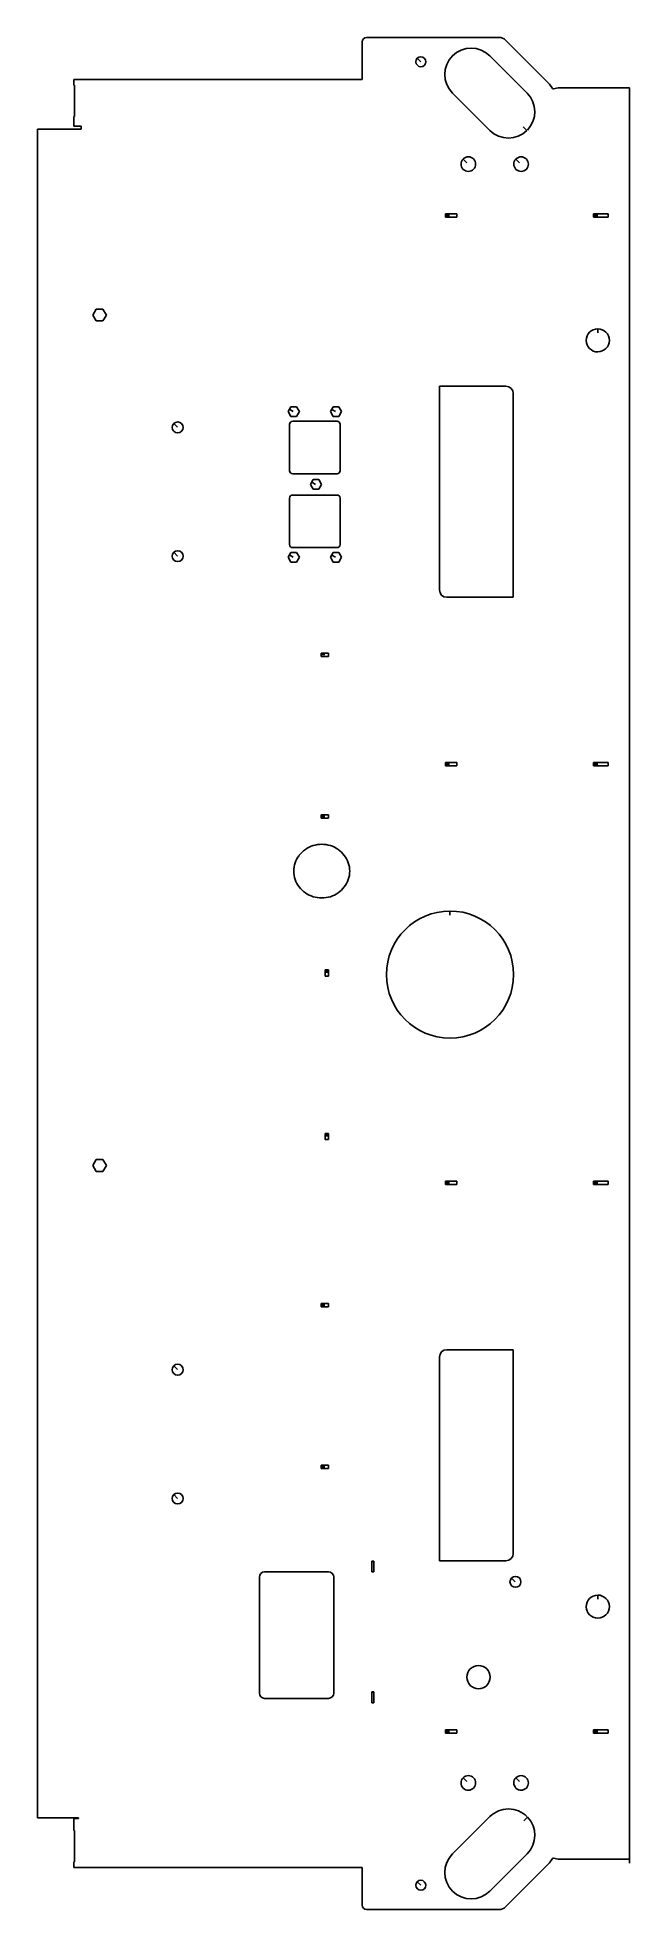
# Model space of a CAD drawing. Extents: x 9 to 570, y 7 to 1781.
import ezdxf

# ---------------------------------------------------------------- set-up
doc = ezdxf.new("R2010")
doc.units = 0

msp = doc.modelspace()

# ---------------------------------------------------------------- linework, layer by layer
for p, q in [((316.57, 1777), (316.57, 1741.06)), ((446.31, 1781.06), (320.63, 1781.06)), ((493.78, 1736.93), (452.01, 1778.7)), ((371.94, 1757.96), (368.62, 1761.27)), ((437.26, 1763.64), (472.62, 1728.28)), ((316.57, 1741.06), (43.5, 1741.06)), ((43.5, 1741.06), (43.5, 1735.94)), ((43.5, 1735.94), (44, 1735.94)), ((44, 1735.94), (44, 1706.06)), ((437.35, 1693.01), (401.99, 1728.36)), ((496.76, 1732.6), (493.78, 1736.93)), ((502.1, 1733.26), (497.76, 1732.22)), ((569.64, 1733.26), (502.1, 1733.26)), ((569.64, 54.8), (569.64, 1733.26)), ((44, 1706.06), (43.5, 1706.06)), ((43.5, 1706.06), (43.5, 1696.94)), ((50.2, 1694.06), (8.94, 1694.06)), ((8.94, 1694.06), (8.94, 93.94)), ((43.5, 1696.94), (50.2, 1696.94)), ((50.2, 1696.94), (50.2, 1694.06)), ((469.02, 1696.4), (472.5, 1692.89)), ((415.53, 1662.37), (412.03, 1665.86)), ((465.53, 1662.37), (462.03, 1665.86)), ((395.26, 1612.46), (395.26, 1613.94)), ((395.26, 1613.94), (406.14, 1613.94)), ((399.2, 1612.46), (395.26, 1612.46)), ((395.26, 1610.86), (395.26, 1612.4)), ((406.14, 1610.86), (395.26, 1610.86)), ((406.14, 1613.94), (406.14, 1610.86)), ((535.56, 1612.46), (535.56, 1613.94)), ((535.56, 1613.94), (549.44, 1613.94)), ((539.5, 1612.46), (535.56, 1612.46)), ((535.56, 1610.86), (535.56, 1612.4)), ((549.44, 1610.86), (535.56, 1610.86)), ((549.44, 1613.94), (549.44, 1610.86)), ((61.3, 1518), (62.92, 1520.8)), ((64.53, 1512.41), (61.3, 1518)), ((62.92, 1520.8), (64.53, 1523.59)), ((64.53, 1523.59), (70.98, 1523.59)), ((70.98, 1512.41), (64.53, 1512.41)), ((70.98, 1523.59), (74.21, 1518)), ((74.21, 1518), (70.98, 1512.41)), ((539.52, 1501), (539.52, 1504.94)), ((389.69, 1257.5), (389.69, 1450.44)), ((389.69, 1450.44), (421.13, 1450.44)), ((421.13, 1450.44), (452.63, 1450.44)), ((459.57, 1443.5), (459.57, 1250.56)), ((246.37, 1426.5), (247.69, 1428.8)), ((249.02, 1421.91), (246.37, 1426.5)), ((247.69, 1428.79), (249.02, 1431.09)), ((251.25, 1426.47), (247.78, 1428.47)), ((249.02, 1431.09), (254.32, 1431.09)), ((254.32, 1421.91), (249.02, 1421.91)), ((254.32, 1431.09), (256.97, 1426.5)), ((256.97, 1426.5), (254.32, 1421.91)), ((286.37, 1426.5), (287.69, 1428.8)), ((289.02, 1421.91), (286.37, 1426.5)), ((287.69, 1428.79), (289.02, 1431.09)), ((291.25, 1426.47), (287.78, 1428.47)), ((289.02, 1431.09), (294.32, 1431.09)), ((294.32, 1421.91), (289.02, 1421.91)), ((294.32, 1431.09), (296.97, 1426.5)), ((296.97, 1426.5), (294.32, 1421.91)), ((141.52, 1411.63), (138.02, 1415.13)), ((247.73, 1414.5), (247.73, 1370.5)), ((271.67, 1417.44), (250.67, 1417.44)), ((292.67, 1417.44), (271.67, 1417.44)), ((295.61, 1370.5), (295.61, 1414.5)), ((250.67, 1367.56), (292.67, 1367.56)), ((267.37, 1357.5), (268.69, 1359.8)), ((270.02, 1352.91), (267.37, 1357.5)), ((268.69, 1359.79), (270.02, 1362.09)), ((272.25, 1357.47), (268.78, 1359.47)), ((270.02, 1362.09), (275.32, 1362.09)), ((275.32, 1352.91), (270.02, 1352.91)), ((275.32, 1362.09), (277.97, 1357.5)), ((277.97, 1357.5), (275.32, 1352.91)), ((247.73, 1344.5), (247.73, 1300.5)), ((271.67, 1347.44), (250.67, 1347.44)), ((292.67, 1347.44), (271.67, 1347.44)), ((295.61, 1300.5), (295.61, 1344.5)), ((250.67, 1297.56), (292.67, 1297.56)), ((141.52, 1289.63), (138.02, 1293.13)), ((246.37, 1288.5), (247.69, 1290.8)), ((249.02, 1283.91), (246.37, 1288.5)), ((247.69, 1290.79), (249.02, 1293.09)), ((251.25, 1288.47), (247.78, 1290.47)), ((249.02, 1293.09), (254.32, 1293.09)), ((254.32, 1283.91), (249.02, 1283.91)), ((254.32, 1293.09), (256.97, 1288.5)), ((256.97, 1288.5), (254.32, 1283.91)), ((286.37, 1288.5), (287.69, 1290.8)), ((289.02, 1283.91), (286.37, 1288.5)), ((287.69, 1290.79), (289.02, 1293.09)), ((291.25, 1288.47), (287.78, 1290.47)), ((289.02, 1293.09), (294.32, 1293.09)), ((294.32, 1283.91), (289.02, 1283.91)), ((294.32, 1293.09), (296.97, 1288.5)), ((296.97, 1288.5), (294.32, 1283.91)), ((459.57, 1250.56), (396.63, 1250.56)), ((277.65, 1196.18), (277.65, 1197.69)), ((277.65, 1197.69), (284.53, 1197.69)), ((281.09, 1196.18), (277.65, 1196.18)), ((277.65, 1194.56), (277.65, 1196.12)), ((284.53, 1194.56), (277.65, 1194.56)), ((284.53, 1197.69), (284.53, 1194.56)), ((395.26, 1092.46), (395.26, 1093.94)), ((395.26, 1093.94), (406.14, 1093.94)), ((399.2, 1092.46), (395.26, 1092.46)), ((395.26, 1090.86), (395.26, 1092.4)), ((406.14, 1090.86), (395.26, 1090.86)), ((406.14, 1093.94), (406.14, 1090.86)), ((535.56, 1092.46), (535.56, 1093.94)), ((535.56, 1093.94), (549.44, 1093.94)), ((539.5, 1092.46), (535.56, 1092.46)), ((535.56, 1090.86), (535.56, 1092.4)), ((549.44, 1090.86), (535.56, 1090.86)), ((549.44, 1093.94), (549.44, 1090.86)), ((277.65, 1042.93), (277.65, 1044.44)), ((277.65, 1044.44), (284.53, 1044.44)), ((281.09, 1042.93), (277.65, 1042.93)), ((277.65, 1041.31), (277.65, 1042.87)), ((284.53, 1041.31), (277.65, 1041.31)), ((284.53, 1044.44), (284.53, 1041.31)), ((399.57, 949.25), (399.57, 953.19)), ((281.45, 891.56), (281.45, 897.44)), ((281.45, 897.44), (282.99, 897.44)), ((284.53, 891.56), (281.45, 891.56)), ((283.05, 894.5), (283.05, 897.44)), ((283.05, 897.44), (284.53, 897.44)), ((284.53, 897.44), (284.53, 891.56)), ((281.45, 736.56), (281.45, 742.44)), ((281.45, 742.44), (282.99, 742.44)), ((284.53, 736.56), (281.45, 736.56)), ((283.05, 739.5), (283.05, 742.44)), ((283.05, 742.44), (284.53, 742.44)), ((284.53, 742.44), (284.53, 736.56)), ((61.3, 712), (62.92, 714.8)), ((64.53, 706.41), (61.3, 712)), ((62.92, 714.8), (64.53, 717.59)), ((64.53, 717.59), (70.98, 717.59)), ((70.98, 717.59), (74.21, 712)), ((74.21, 712), (70.98, 706.41)), ((70.98, 706.41), (64.53, 706.41)), ((395.26, 695.66), (395.26, 697.14)), ((395.26, 697.14), (406.14, 697.14)), ((399.2, 695.66), (395.26, 695.66)), ((395.26, 694.06), (395.26, 695.6)), ((406.14, 694.06), (395.26, 694.06)), ((406.14, 697.14), (406.14, 694.06)), ((535.56, 695.66), (535.56, 697.14)), ((535.56, 697.14), (549.44, 697.14)), ((539.5, 695.66), (535.56, 695.66)), ((535.56, 694.06), (535.56, 695.6)), ((549.44, 694.06), (535.56, 694.06)), ((549.44, 697.14), (549.44, 694.06)), ((277.65, 579.68), (277.65, 581.19)), ((277.65, 581.19), (284.53, 581.19)), ((281.09, 579.68), (277.65, 579.68)), ((277.65, 578.06), (277.65, 579.62)), ((284.53, 578.06), (277.65, 578.06)), ((284.53, 581.19), (284.53, 578.06)), ((396.63, 537.44), (428.13, 537.44)), ((428.13, 537.44), (459.57, 537.44)), ((459.57, 537.44), (459.57, 344.5)), ((141.52, 518.63), (138.02, 522.13)), ((389.69, 337.56), (389.69, 530.5)), ((277.65, 426.43), (277.65, 427.94)), ((277.65, 427.94), (284.53, 427.94)), ((281.09, 426.43), (277.65, 426.43)), ((277.65, 424.81), (277.65, 426.37)), ((284.53, 427.94), (284.53, 424.81)), ((284.53, 424.81), (277.65, 424.81)), ((141.52, 396.63), (138.02, 400.13)), ((325.69, 326.86), (325.69, 337.14)), ((325.69, 337.14), (326.63, 337.14)), ((326.69, 336.2), (326.69, 337.14)), ((326.69, 337.14), (327.57, 337.14)), ((327.57, 337.14), (327.57, 326.86)), ((452.63, 337.56), (389.69, 337.56)), ((219.13, 212), (219.13, 322)), ((224.07, 326.94), (254.37, 326.94)), ((254.37, 326.94), (284.67, 326.94)), ((289.61, 322), (289.61, 212)), ((327.57, 326.86), (325.69, 326.86)), ((461.41, 317.63), (457.91, 321.13)), ((539.52, 301), (539.52, 304.94)), ((325.69, 202.86), (325.69, 213.14)), ((325.69, 213.14), (326.63, 213.14)), ((326.69, 212.2), (326.69, 213.14)), ((326.69, 213.14), (327.57, 213.14)), ((327.57, 213.14), (327.57, 202.86)), ((284.67, 207.06), (224.07, 207.06)), ((327.57, 202.86), (325.69, 202.86)), ((395.26, 175.66), (395.26, 177.14)), ((395.26, 177.14), (406.14, 177.14)), ((399.2, 175.66), (395.26, 175.66)), ((395.26, 174.06), (395.26, 175.6)), ((406.14, 174.06), (395.26, 174.06)), ((406.14, 177.14), (406.14, 174.06)), ((549.44, 177.14), (535.56, 177.14)), ((535.56, 177.14), (535.56, 175.6)), ((539.5, 175.54), (535.56, 175.54)), ((535.56, 175.54), (535.56, 174.06)), ((535.56, 174.06), (549.44, 174.06)), ((549.44, 174.06), (549.44, 177.14)), ((415.53, 128.37), (412.03, 131.86)), ((465.53, 128.37), (462.03, 131.86)), ((8.94, 93.94), (47.72, 93.94)), ((47.72, 93.31), (43.5, 93.31)), ((43.5, 93.31), (43.5, 81.94)), ((47.72, 93.94), (47.72, 93.31)), ((401.99, 59.64), (437.35, 94.99)), ((469.49, 91.12), (473.06, 94.53)), ((43.5, 81.94), (44, 81.94)), ((44, 81.94), (44, 52.06)), ((472.62, 59.72), (437.26, 24.36)), ((493.78, 51.07), (496.76, 55.4)), ((497.76, 55.78), (502.1, 54.74)), ((502.1, 54.74), (569.58, 54.74)), ((569.64, 50.8), (569.64, 54.8)), ((44, 52.06), (43.5, 52.06)), ((43.5, 52.06), (43.5, 46.94)), ((43.5, 46.94), (316.57, 46.94)), ((316.57, 46.94), (316.57, 11)), ((452.01, 9.3), (493.78, 51.07)), ((371.94, 29.96), (368.62, 33.27)), ((320.63, 6.94), (446.31, 6.94))]:
    msp.add_line(p, q)
msp.add_circle((426.63, 227.2), 11)
for centre, radius, start, end in [((320.63, 1777), 4.06, 90, 180), ((446.31, 1773), 8.06, 45, 90), ((371.98, 1758), 4.69, 135.77772, 134.91358), ((419.63, 1746), 24.95, 45.01624, 225), ((454.98, 1710.64), 24.95, 315.9099, 45), ((497.54, 1733.13), 0.936, 214.19561, 283.59095), ((454.98, 1710.64), 24.94, 225, 314.62637), ((416.98, 1661), 6.94, 135.52563, 135), ((466.98, 1661), 6.94, 135.52563, 135), ((539.58, 1494), 10.94, 90.31423, 90), ((452.63, 1443.5), 6.94, 0, 90), ((247.9, 1428.67), 0.233, 150.25512, 239.03624), ((287.9, 1428.67), 0.233, 150.25512, 239.03624), ((141.73, 1411.5), 5.19, 135.62445, 134.92183), ((250.67, 1414.5), 2.94, 90, 180), ((292.67, 1414.5), 2.94, 0, 90), ((250.67, 1370.5), 2.94, 180, 270), ((292.67, 1370.5), 2.94, 270, 0), ((268.9, 1359.67), 0.233, 150.25512, 239.03624), ((250.67, 1344.5), 2.94, 90, 180), ((292.67, 1344.5), 2.94, 0, 90), ((250.67, 1300.5), 2.94, 180, 270), ((292.67, 1300.5), 2.94, 270, 0), ((141.73, 1289.5), 5.19, 135.62445, 134.92183), ((247.9, 1290.67), 0.233, 150.25512, 239.03624), ((287.9, 1290.67), 0.233, 150.25512, 239.03624), ((396.63, 1257.5), 6.94, 180, 270), ((277.49, 990.28), 25.98, 124.84023, 142.80802), ((278, 989.54), 26.87, 107.27516, 124.83134), ((278.17, 989.01), 27.43, 90, 107.28549), ((278.17, 989.01), 27.43, 72.71451, 90), ((278.34, 989.54), 26.88, 55.16866, 72.72484), ((278.85, 990.28), 25.97, 37.19198, 55.15977), ((276.26, 991), 24.53, 161.26221, 198.73779), ((276.78, 990.82), 25.08, 142.81027, 161.25441), ((279.56, 990.82), 25.08, 18.74559, 37.18973), ((280.08, 991), 24.53, 341.26221, 18.73779), ((276.78, 991.18), 25.08, 198.74559, 217.18973), ((277.49, 991.72), 25.97, 217.19198, 235.15977), ((278.85, 991.72), 25.98, 304.84023, 322.80802), ((279.56, 991.18), 25.08, 322.81027, 341.25441), ((278, 992.46), 26.88, 235.16866, 252.72484), ((278.17, 992.99), 27.43, 252.71451, 287.28549), ((278.34, 992.46), 26.87, 287.27516, 304.83134), ((399.63, 893), 60.19, 90.05711, 90), ((396.63, 530.5), 6.94, 90, 180), ((141.73, 518.5), 5.19, 135.62445, 134.92183), ((141.73, 396.5), 5.19, 135.62445, 134.92183), ((452.63, 344.5), 6.94, 270, 0), ((224.07, 322), 4.94, 90, 180), ((284.67, 322), 4.94, 0, 90), ((461.63, 317.5), 5.2, 135.70155, 135), ((539.58, 294), 10.94, 90.31423, 90), ((224.07, 212), 4.94, 180, 270), ((284.67, 212), 4.94, 270, 0), ((416.98, 127), 6.94, 135.52563, 135), ((466.98, 127), 6.94, 135.52563, 135), ((454.98, 77.36), 24.93, 44.80501, 135), ((454.98, 77.36), 24.93, 315, 43.5212), ((419.63, 42), 24.94, 135, 314.98375), ((497.54, 54.87), 0.943, 76.40905, 145.80439), ((371.98, 30), 4.69, 135.77772, 134.91358), ((320.63, 11), 4.06, 180, 270), ((446.31, 15), 8.06, 270, 315)]:
    msp.add_arc(centre, radius, start, end)

doc.saveas('drawing.dxf')
